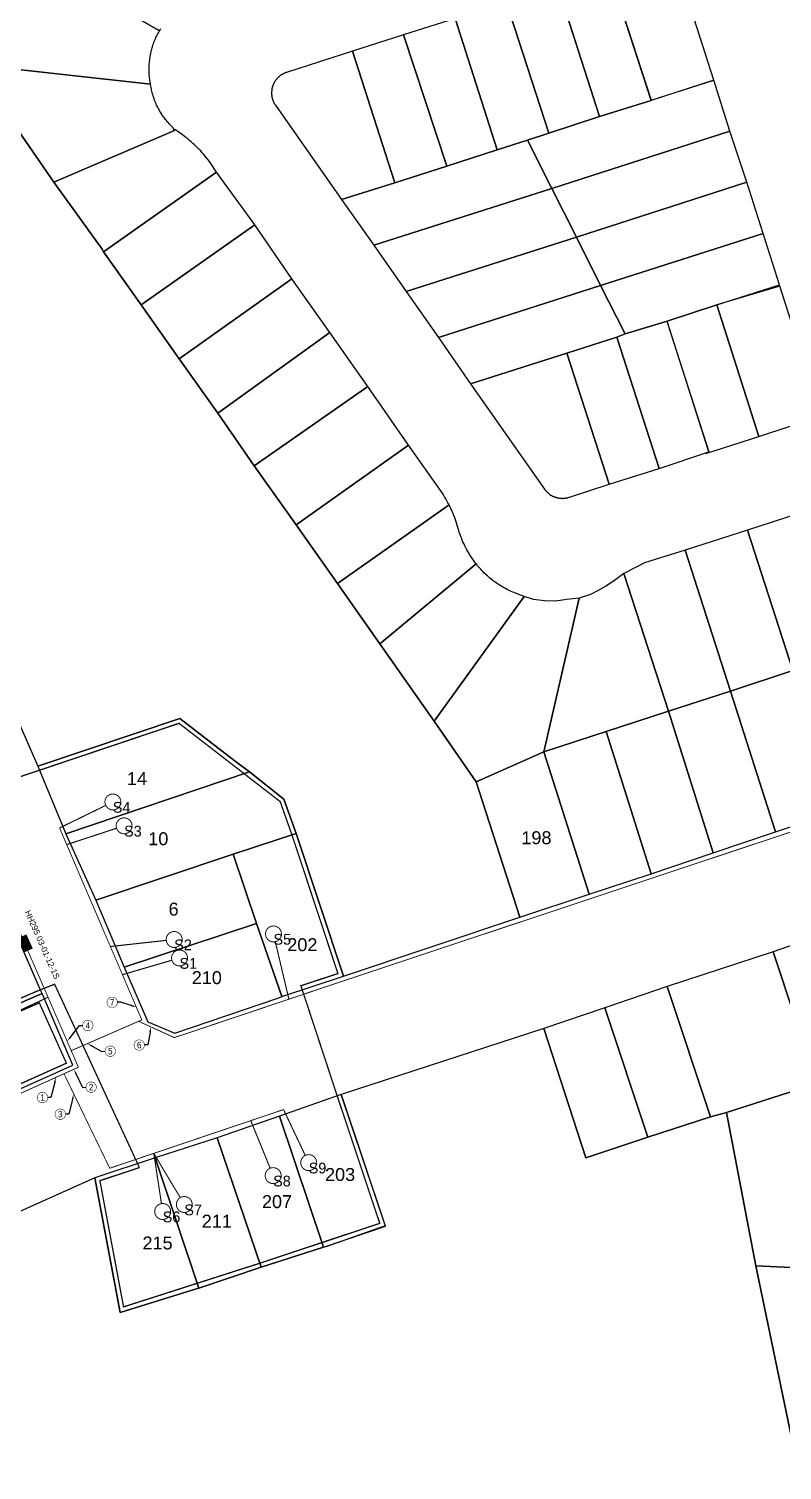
# Model space of a CAD drawing. Header units: metres. Extents: x 620457 to 624057, y 4872349 to 4874194.
# Drawn here: x 621215.2 to 621389.9, y 4872856.3 to 4873190.8 of the extents above; entities that cross this region are included whole.
import ezdxf
from ezdxf import colors
from ezdxf.entities.mleader import LeaderData, LeaderLine
from ezdxf.enums import TextEntityAlignment as Align
from ezdxf.math import Vec2, Vec3

# ---------------------------------------------------------------- set-up
doc = ezdxf.new("R2018")
doc.units = ezdxf.units.M
doc.header["$LTSCALE"] = 10
doc.header["$MEASUREMENT"] = 0
doc.linetypes.add('DASHED', pattern=[0.75, 0.5, -0.25])
for name, color, linetype in [('Arb_Splice', 7, 'Continuous'), ('Aurora_Parcel', 252, 'Continuous'), ('Cluster', 7, 'Continuous'), ('Conduit_Distribution_14WAY - 14_10mm', 1, 'DASHED'), ('Duct 14Wway 1(Blue)', 5, 'Continuous'), ('Duct 14Wway 2(Orange)', 20, 'Continuous'), ('Duct 14Wway 3(Green)', 102, 'Continuous'), ('Duct 14Wway 4(Brown)', 27, 'Continuous'), ('Duct 14Wway 5(Slate)', 8, 'Continuous'), ('Duct 14Wway 6(White)', 7, 'Continuous'), ('Duct 14Wway 7(Red)', 1, 'Continuous'), ('Duct 14Wway 8(Black)', 250, 'Continuous'), ('Duct 14Wway 9(Yellow)', 2, 'Continuous'), ('FC-ADDRESS', 7, 'Continuous'), ('New telMAX 1730 HH', 102, 'Continuous')]:
    doc.layers.add(name, color=color, linetype=linetype)
doc.styles.add('ARIAL', font='arial.ttf')
doc.styles.get("Standard").update_dxf_attribs({"font": 'arial.ttf'})
doc.styles.add('VAULT_TEST', font='ariblk.ttf')

# ---------------------------------------------------------------- blocks, each defined once
blk = doc.blocks.new('*U119')
at = {"linetype": 'Continuous', "const_width": 0.253}
blk.add_lwpolyline([(-13.65, 0), (0, 0)], dxfattribs=at)
at = {"linetype": 'Continuous'}
blk.add_wipeout([(-14.64, 1.71), (-15.63, 0), (-14.64, -1.71), (-12.67, -1.71), (-11.68, 0), (-12.67, 1.71)], dxfattribs=at)
at = {"linetype": 'Continuous', "const_width": 0.22}
blk.add_lwpolyline([(-13.65, -1.85, 1), (-13.65, 1.85, 1)], format="xyb", close=True, dxfattribs=at)
at = {"linetype": 'Continuous', "lineweight": 30, "flags": 104}
blk.add_attdef('S1', text='', height=1.52, dxfattribs=at).set_placement((-13.65, 0), align=Align.MIDDLE_CENTER)
blk = doc.blocks.new('*U118')
at = {"linetype": 'Continuous', "const_width": 0.253}
blk.add_lwpolyline([(-13.81, -0.52), (0, 0)], dxfattribs=at)
at = {"linetype": 'Continuous'}
blk.add_wipeout([(-14.8, 1.2), (-15.78, -0.52), (-14.8, -2.23), (-12.82, -2.23), (-11.83, -0.52), (-12.82, 1.2)], dxfattribs=at)
at = {"linetype": 'Continuous', "const_width": 0.22}
blk.add_lwpolyline([(-13.81, -2.36, 1), (-13.81, 1.33, 1)], format="xyb", close=True, dxfattribs=at)
at = {"linetype": 'Continuous', "lineweight": 30, "flags": 104}
blk.add_attdef('S1', text='', height=1.52, dxfattribs=at).set_placement((-13.81, -0.52), align=Align.MIDDLE_CENTER)
blk = doc.blocks.new('*U117')
at = {"linetype": 'Continuous', "const_width": 0.253}
blk.add_lwpolyline([(-13.4, -3.21), (0, 0)], dxfattribs=at)
at = {"linetype": 'Continuous'}
blk.add_wipeout([(-14.39, -1.5), (-15.37, -3.21), (-14.39, -4.92), (-12.41, -4.92), (-11.42, -3.21), (-12.41, -1.5)], dxfattribs=at)
at = {"linetype": 'Continuous', "const_width": 0.22}
blk.add_lwpolyline([(-13.4, -5.06, 1), (-13.4, -1.36, 1)], format="xyb", close=True, dxfattribs=at)
at = {"linetype": 'Continuous', "lineweight": 30, "flags": 104}
blk.add_attdef('S1', text='', height=1.52, dxfattribs=at).set_placement((-13.4, -3.21), align=Align.MIDDLE_CENTER)
blk = doc.blocks.new('*U209')
at = {"linetype": 'Continuous', "const_width": 0.253}
blk.add_lwpolyline([(1.16, 17.61), (0, 0)], dxfattribs=at)
at = {"linetype": 'Continuous'}
blk.add_wipeout([(0.17, 19.33), (-0.82, 17.61), (0.17, 15.9), (2.14, 15.9), (3.13, 17.61), (2.14, 19.33)], dxfattribs=at)
at = {"linetype": 'Continuous', "const_width": 0.22}
blk.add_lwpolyline([(1.16, 15.77, 1), (1.16, 19.46, 1)], format="xyb", close=True, dxfattribs=at)
at = {"linetype": 'Continuous', "lineweight": 30, "flags": 104}
blk.add_attdef('S1', text='', height=1.52, dxfattribs=at).set_placement((1.16, 17.61), align=Align.MIDDLE_CENTER)
blk = doc.blocks.new('*U175')
at = {"linetype": 'Continuous', "const_width": 0.253}
blk.add_lwpolyline([(-15.5, 1.44), (0, 0)], dxfattribs=at)
at = {"linetype": 'Continuous'}
blk.add_wipeout([(-16.49, 3.15), (-17.48, 1.44), (-16.49, -0.27), (-14.52, -0.27), (-13.53, 1.44), (-14.52, 3.15)], dxfattribs=at)
at = {"linetype": 'Continuous', "const_width": 0.22}
blk.add_lwpolyline([(-15.5, -0.41, 1), (-15.5, 3.28, 1)], format="xyb", close=True, dxfattribs=at)
at = {"linetype": 'Continuous', "lineweight": 30, "flags": 104}
blk.add_attdef('S1', text='', height=1.52, dxfattribs=at).set_placement((-15.5, 1.44), align=Align.MIDDLE_CENTER)
blk = doc.blocks.new('*U116')
at = {"linetype": 'Continuous', "const_width": 0.253}
blk.add_lwpolyline([(-13.77, -0.75), (0, 0)], dxfattribs=at)
at = {"linetype": 'Continuous'}
blk.add_wipeout([(-14.76, 0.96), (-15.74, -0.75), (-14.76, -2.46), (-12.78, -2.46), (-11.79, -0.75), (-12.78, 0.96)], dxfattribs=at)
at = {"linetype": 'Continuous', "const_width": 0.22}
blk.add_lwpolyline([(-13.77, -2.6, 1), (-13.77, 1.09, 1)], format="xyb", close=True, dxfattribs=at)
at = {"linetype": 'Continuous', "lineweight": 30, "flags": 104}
blk.add_attdef('S1', text='', height=1.52, dxfattribs=at).set_placement((-13.77, -0.75), align=Align.MIDDLE_CENTER)
blk = doc.blocks.new('*U115')
at = {"linetype": 'Continuous', "const_width": 0.253}
blk.add_lwpolyline([(-13.32, 6.76), (0, 0)], dxfattribs=at)
at = {"linetype": 'Continuous'}
blk.add_wipeout([(-14.31, 8.47), (-15.3, 6.76), (-14.31, 5.05), (-12.33, 5.05), (-11.34, 6.76), (-12.33, 8.47)], dxfattribs=at)
at = {"linetype": 'Continuous', "const_width": 0.22}
blk.add_lwpolyline([(-13.32, 4.91, 1), (-13.32, 8.61, 1)], format="xyb", close=True, dxfattribs=at)
at = {"linetype": 'Continuous', "lineweight": 30, "flags": 104}
blk.add_attdef('S1', text='', height=1.52, dxfattribs=at).set_placement((-13.32, 6.76), align=Align.MIDDLE_CENTER)
blk = doc.blocks.new('*U114')
at = {"linetype": 'Continuous', "const_width": 0.253}
blk.add_lwpolyline([(-13.94, -1.22), (0, 0)], dxfattribs=at)
at = {"linetype": 'Continuous'}
blk.add_wipeout([(-14.93, 0.49), (-15.91, -1.22), (-14.93, -2.93), (-12.95, -2.93), (-11.96, -1.22), (-12.95, 0.49)], dxfattribs=at)
at = {"linetype": 'Continuous', "const_width": 0.22}
blk.add_lwpolyline([(-13.94, -3.06, 1), (-13.94, 0.63, 1)], format="xyb", close=True, dxfattribs=at)
at = {"linetype": 'Continuous', "lineweight": 30, "flags": 104}
blk.add_attdef('S1', text='', height=1.52, dxfattribs=at).set_placement((-13.94, -1.22), align=Align.MIDDLE_CENTER)
blk = doc.blocks.new('*U113')
at = {"linetype": 'Continuous', "const_width": 0.253}
blk.add_lwpolyline([(-13.65, 1.71), (0, 0)], dxfattribs=at)
at = {"linetype": 'Continuous'}
blk.add_wipeout([(-14.64, 3.42), (-15.63, 1.71), (-14.64, 0), (-12.67, 0), (-11.68, 1.71), (-12.67, 3.42)], dxfattribs=at)
at = {"linetype": 'Continuous', "const_width": 0.22}
blk.add_lwpolyline([(-13.65, -0.13, 1), (-13.65, 3.56, 1)], format="xyb", close=True, dxfattribs=at)
at = {"linetype": 'Continuous', "lineweight": 30, "flags": 104}
blk.add_attdef('S1', text='', height=1.52, dxfattribs=at).set_placement((-13.65, 1.71), align=Align.MIDDLE_CENTER)
blk = doc.blocks.new('Duct_Id')
at = {"transparency": 16777216}
blk.add_wipeout([(0, 2.41), (-1.71, 1.71), (-2.42, 0), (-1.71, -1.71), (0, -2.42), (1.71, -1.71), (2.41, 0), (1.71, 1.71)], dxfattribs=at)
at = {"transparency": 16777216, "const_width": 0.23}
blk.add_lwpolyline([(-2.42, 0, 1), (2.41, 0, 1)], format="xyb", close=True, dxfattribs=at)
at = {"color": 5, "ltscale": 25, "transparency": 16777216, "width": 0.9}
blk.add_attdef('id', text='', height=3, dxfattribs=at).set_placement((0, 0), align=Align.MIDDLE_CENTER)
blk = doc.blocks.new('*U213')
at = {"linetype": 'Continuous', "const_width": 0.253}
blk.add_lwpolyline([(-13.6, 0.78), (0, 0)], dxfattribs=at)
at = {"linetype": 'Continuous'}
blk.add_wipeout([(-14.59, 2.49), (-15.58, 0.78), (-14.59, -0.93), (-12.62, -0.93), (-11.63, 0.78), (-12.62, 2.49)], dxfattribs=at)
at = {"linetype": 'Continuous', "const_width": 0.22}
blk.add_lwpolyline([(-13.6, -1.07, 1), (-13.6, 2.63, 1)], format="xyb", close=True, dxfattribs=at)
at = {"linetype": 'Continuous', "lineweight": 30, "flags": 104}
blk.add_attdef('S1', text='', height=1.52, dxfattribs=at).set_placement((-13.6, 0.78), align=Align.MIDDLE_CENTER)
blk = doc.blocks.new('*U253')
h = blk.add_hatch(color=256)
h.dxf.hatch_style = 1
h.paths.add_polyline_path([(-1.39, 1.22), (1.72, 0.69), (1.39, -1.22), (-1.72, -0.69)])
at = {"color": 7, "linetype": 'Continuous', "style": 'ARIAL', "flags": 1}
for tag, p in [('ADDRESS', (-4.22, 11.32)), ('SECTION', (-4.54, 9.5))]:
    blk.add_attdef(tag, p, '', height=1.25, rotation=350.012, dxfattribs=at)
at = {"linetype": 'Continuous'}
blk.add_wipeout([(-6.12, 3.16), (-5.73, 5.34), (10.66, 2.45), (10.28, 0.28)], dxfattribs=at)
at = {"color": 7, "const_width": 0.12}
blk.add_lwpolyline([(-1.39, 1.22), (1.72, 0.69), (1.39, -1.22), (-1.72, -0.69)], close=True, dxfattribs=at)
at = {"color": 255, "style": 'VAULT_TEST', "width": 0.75}
blk.add_text('HH', height=1.406, rotation=350.2361, dxfattribs=at).set_placement((0, 0), align=Align.MIDDLE_CENTER)
at = {"color": 7, "linetype": 'Continuous', "style": 'ARIAL', "flags": 1}
for tag, p in [('LENGTH', (-5.24, 5.56)), ('FIBER_COUNT', (-4.89, 7.53))]:
    blk.add_attdef(tag, p, '', height=1.25, rotation=350.012, dxfattribs=at)
at = {"color": 7, "linetype": 'Continuous', "style": 'ARIAL'}
blk.add_attdef('ID', (-5.58, 3.6), '', height=1.25, rotation=350.012, dxfattribs=at)

msp = doc.modelspace()

# ---------------------------------------------------------------- linework, layer by layer
at = {"layer": 'Aurora_Parcel'}
for points in [[(621202.07, 4873182.55), (621243.4, 4873177.95), (621243.37, 4873178.06), (621243.37, 4873178.06), (621243.35, 4873178.17), (621243.29, 4873178.48), (621243.25, 4873178.77), (621243.21, 4873179.09), (621243.17, 4873179.41), (621243.14, 4873179.72), (621243.11, 4873180.02), (621243.09, 4873180.34), (621243.07, 4873180.65), (621243.07, 4873180.96), (621243.06, 4873181.28), (621243.06, 4873181.66), (621243.06, 4873181.97), (621243.08, 4873182.29), (621243.09, 4873182.6), (621243.12, 4873182.9), (621243.15, 4873183.22), (621243.19, 4873183.54), (621243.21, 4873183.84), (621243.27, 4873184.15), (621243.32, 4873184.46), (621243.38, 4873184.77), (621243.45, 4873185.14), (621243.52, 4873185.45), (621243.59, 4873185.75), (621243.68, 4873186.06), (621243.76, 4873186.37), (621243.85, 4873186.65), (621243.96, 4873186.96), (621244.04, 4873187.25), (621244.15, 4873187.55), (621244.26, 4873187.84), (621244.38, 4873188.13), (621244.52, 4873188.49), (621244.65, 4873188.76), (621244.78, 4873189.05), (621244.91, 4873189.34), (621245.07, 4873189.61), (621245.21, 4873189.89), (621245.44, 4873190.31), (621206.4, 4873212.83)], [(621206.4, 4873212.83), (621245.44, 4873190.31), (621245.62, 4873190.58), (621245.62, 4873190.58), (621245.76, 4873190.85)], [(621208.65, 4873039.31), (621217.24, 4873019.66), (621250.19, 4873030.73), (621262.73, 4873021.03), (621266.37, 4873018.32), (621274.33, 4873012.05), (621277.15, 4873004.02), (621288.13, 4872970.91), (621329.05, 4872984.6), (621318.96, 4873016.06), (621309.17, 4873030.08), (621296.6, 4873048.05), (621286.75, 4873062.08), (621277.19, 4873075.67), (621267.45, 4873089.39), (621259.02, 4873101.58), (621250.01, 4873114.2), (621241.2, 4873126.73), (621232.48, 4873139), (621232.14, 4873139.65), (621220.96, 4873155.23), (621202.07, 4873182.55)], [(621400.74, 4872822.14), (621384.24, 4872901.86), (621383.87, 4872903.68), (621377.01, 4872939.28), (621373.31, 4872938.29), (621358.81, 4872933.57), (621344.43, 4872928.76), (621334.61, 4872958.81), (621334.61, 4872958.81), (621287.64, 4872943.46), (621297.83, 4872912.98), (621284.32, 4872908.17), (621284.1, 4872908.13), (621283.56, 4872908.03), (621269.06, 4872903.36), (621254.61, 4872898.5), (621254.51, 4872898.5), (621236.35, 4872892.89), (621230.49, 4872924.15), (621115.16, 4872872.35), (621113.18, 4872871.46), (621111.12, 4872870.61), (621109.92, 4872870.08), (621121.54, 4872825.24)], [(621398.02, 4872946.06), (621377.01, 4872939.28), (621383.87, 4872903.68), (621449.63, 4872900.64)]]:
    msp.add_lwpolyline(points, dxfattribs=at)
for points in [[(621349.63, 4873204.69), (621359.53, 4873174.23), (621374.09, 4873178.91), (621364.31, 4873209.38), (621349.63, 4873204.69)], [(621359.59, 4873174.17), (621349.63, 4873204.69), (621337.81, 4873200.82), (621347.58, 4873170.42), (621359.59, 4873174.17)], [(621347.58, 4873170.42), (621337.81, 4873200.82), (621336.89, 4873200.53), (621325.93, 4873197.02), (621335.77, 4873166.61), (621347.58, 4873170.42)], [(621330.82, 4873164.96), (621335.77, 4873166.61), (621325.93, 4873197.02), (621314.04, 4873193.21), (621323.83, 4873162.74), (621330.82, 4873164.96)], [(621323.83, 4873162.74), (621314.04, 4873193.21), (621302.12, 4873189.41), (621312.11, 4873158.89), (621323.83, 4873162.74)], [(621312.11, 4873158.89), (621302.12, 4873189.41), (621290.28, 4873185.63), (621300.09, 4873155.05), (621312.11, 4873158.89)], [(621300.09, 4873155.05), (621290.28, 4873185.63), (621274.93, 4873180.68), (621274.85, 4873180.66), (621274.76, 4873180.62), (621274.69, 4873180.59), (621274.6, 4873180.56), (621274.53, 4873180.54), (621274.45, 4873180.5), (621274.37, 4873180.47), (621274.29, 4873180.41), (621274.22, 4873180.38), (621274.08, 4873180.3), (621274, 4873180.27), (621273.93, 4873180.23), (621273.85, 4873180.18), (621273.78, 4873180.14), (621273.7, 4873180.09), (621273.65, 4873180.02), (621273.56, 4873179.99), (621273.5, 4873179.94), (621273.42, 4873179.89), (621273.3, 4873179.79), (621273.24, 4873179.73), (621273.17, 4873179.68), (621273.11, 4873179.62), (621273.05, 4873179.56), (621272.98, 4873179.5), (621272.92, 4873179.45), (621272.86, 4873179.38), (621272.8, 4873179.32), (621272.76, 4873179.25), (621272.64, 4873179.14), (621272.59, 4873179.08), (621272.53, 4873178.99), (621272.49, 4873178.93), (621272.43, 4873178.85), (621272.38, 4873178.79), (621272.34, 4873178.71), (621272.28, 4873178.65), (621272.23, 4873178.56), (621272.19, 4873178.5), (621272.1, 4873178.37), (621272.07, 4873178.29), (621272.03, 4873178.21), (621271.98, 4873178.15), (621271.95, 4873178.06), (621271.91, 4873177.98), (621271.87, 4873177.9), (621271.83, 4873177.82), (621271.81, 4873177.75), (621271.78, 4873177.66), (621271.74, 4873177.5), (621271.69, 4873177.43), (621271.68, 4873177.35), (621271.65, 4873177.27), (621271.63, 4873177.18), (621271.61, 4873177.09), (621271.58, 4873177.01), (621271.56, 4873176.93), (621271.56, 4873176.84), (621271.55, 4873176.75), (621271.53, 4873176.6), (621271.51, 4873176.52), (621271.5, 4873176.43), (621271.5, 4873176.34), (621271.49, 4873176.27), (621271.48, 4873176.17), (621271.48, 4873176.07), (621271.48, 4873176), (621271.48, 4873175.9), (621271.48, 4873175.82), (621271.48, 4873175.67), (621271.49, 4873175.58), (621271.49, 4873175.49), (621271.5, 4873175.41), (621271.51, 4873175.32), (621271.52, 4873175.24), (621271.54, 4873175.15), (621271.55, 4873175.07), (621271.57, 4873174.98), (621271.57, 4873174.89), (621271.62, 4873174.75), (621271.64, 4873174.66), (621271.66, 4873174.57), (621271.68, 4873174.5), (621271.7, 4873174.41), (621271.75, 4873174.33), (621271.76, 4873174.24), (621271.79, 4873174.16), (621271.83, 4873174.08), (621271.85, 4873174), (621271.92, 4873173.86), (621271.96, 4873173.78), (621271.98, 4873173.7), (621272.04, 4873173.63), (621272.07, 4873173.55), (621272.1, 4873173.48), (621272.15, 4873173.4), (621272.2, 4873173.32), (621272.25, 4873173.24), (621272.3, 4873173.17), (621272.37, 4873173.07), (621287.72, 4873151.2), (621300.09, 4873155.05)], [(621248.93, 4873167.16), (621248.55, 4873167.89), (621248.34, 4873168.11), (621248.13, 4873168.32), (621247.93, 4873168.53), (621247.72, 4873168.76), (621247.46, 4873169.02), (621247.28, 4873169.27), (621247.07, 4873169.49), (621246.9, 4873169.74), (621246.72, 4873169.95), (621246.53, 4873170.21), (621246.36, 4873170.46), (621246.19, 4873170.71), (621246.01, 4873170.96), (621245.86, 4873171.2), (621245.7, 4873171.46), (621245.51, 4873171.78), (621245.37, 4873172.05), (621245.22, 4873172.31), (621245.08, 4873172.58), (621244.93, 4873172.85), (621244.81, 4873173.11), (621244.68, 4873173.39), (621244.56, 4873173.68), (621244.46, 4873173.95), (621244.35, 4873174.23), (621244.26, 4873174.5), (621244.12, 4873174.87), (621244.03, 4873175.17), (621243.95, 4873175.44), (621243.88, 4873175.73), (621243.77, 4873176.02), (621243.72, 4873176.32), (621243.63, 4873176.61), (621243.58, 4873176.9), (621243.52, 4873177.2), (621243.46, 4873177.49), (621243.4, 4873177.95), (621202.07, 4873182.55), (621220.96, 4873155.23), (621248.93, 4873167.16)], [(621377.83, 4873167.03), (621374.09, 4873178.91), (621359.59, 4873174.17), (621347.58, 4873170.42), (621335.77, 4873166.61), (621330.82, 4873164.96), (621336.5, 4873153.75), (621377.83, 4873167.03)], [(621258.73, 4873157.55), (621257.37, 4873159.56), (621257.06, 4873159.98), (621256.73, 4873160.4), (621256.41, 4873160.83), (621256.07, 4873161.24), (621255.72, 4873161.63), (621255.37, 4873162.03), (621255.03, 4873162.44), (621254.64, 4873162.81), (621254, 4873163.47), (621253.61, 4873163.84), (621253.22, 4873164.2), (621252.83, 4873164.56), (621252.43, 4873164.89), (621252.03, 4873165.23), (621251.61, 4873165.57), (621251.19, 4873165.89), (621250.77, 4873166.21), (621250.01, 4873166.75), (621249.76, 4873166.94), (621249.49, 4873167.12), (621249.25, 4873167.31), (621249.01, 4873167.49), (621248.93, 4873167.16), (621220.96, 4873155.23), (621232.14, 4873139.65), (621232.48, 4873139), (621258.73, 4873157.55)], [(621336.5, 4873153.75), (621330.82, 4873164.96), (621323.83, 4873162.74), (621312.11, 4873158.89), (621300.09, 4873155.05), (621287.72, 4873151.2), (621295.24, 4873140.56), (621336.5, 4873153.75)], [(621381.76, 4873155.22), (621377.83, 4873167.03), (621336.5, 4873153.75), (621342.23, 4873142.45), (621381.76, 4873155.22)], [(621267.62, 4873145.27), (621258.73, 4873157.55), (621232.48, 4873139), (621241.2, 4873126.73), (621267.62, 4873145.27)], [(621385.5, 4873143.27), (621381.76, 4873155.22), (621342.23, 4873142.45), (621347.83, 4873131.21), (621385.5, 4873143.27)], [(621342.23, 4873142.45), (621336.5, 4873153.75), (621295.24, 4873140.56), (621302.7, 4873129.82), (621342.23, 4873142.45)], [(621276.17, 4873132.74), (621267.62, 4873145.27), (621241.2, 4873126.73), (621250.01, 4873114.2), (621276.17, 4873132.74)], [(621347.83, 4873131.21), (621342.23, 4873142.45), (621302.7, 4873129.82), (621310.22, 4873119.13), (621347.83, 4873131.21)], [(621363.23, 4873122.95), (621374.76, 4873126.76), (621389.31, 4873131.37), (621385.5, 4873143.27), (621347.83, 4873131.21), (621353.5, 4873119.97), (621363.23, 4873122.95)], [(621284.98, 4873120.29), (621276.17, 4873132.74), (621250.01, 4873114.2), (621259.02, 4873101.58), (621284.98, 4873120.29)], [(621339.97, 4873115.52), (621351.59, 4873119.27), (621353.5, 4873119.97), (621347.83, 4873131.21), (621310.22, 4873119.13), (621317.61, 4873108.4), (621339.97, 4873115.52)], [(621399.1, 4873100.99), (621389.4, 4873131.07), (621374.76, 4873126.76), (621384.56, 4873096.2), (621399.1, 4873100.99)], [(621384.56, 4873096.2), (621374.76, 4873126.76), (621363.23, 4873122.95), (621363.35, 4873122.52), (621372.96, 4873092.63), (621372.21, 4873092.24), (621384.56, 4873096.2)], [(621372.96, 4873092.63), (621363.23, 4873122.95), (621353.5, 4873119.97), (621351.59, 4873119.27), (621361.4, 4873088.78), (621372.96, 4873092.63)], [(621293.78, 4873107.76), (621284.98, 4873120.29), (621259.02, 4873101.58), (621267.45, 4873089.39), (621293.78, 4873107.76)], [(621361.4, 4873088.78), (621351.59, 4873119.27), (621339.97, 4873115.52), (621349.78, 4873085.08), (621361.4, 4873088.78)], [(621340.45, 4873082.09), (621340.59, 4873082.11), (621349.78, 4873085.08), (621339.97, 4873115.52), (621317.61, 4873108.4), (621334.84, 4873083.96), (621334.87, 4873083.89), (621334.94, 4873083.81), (621334.99, 4873083.75), (621335.04, 4873083.68), (621335.1, 4873083.61), (621335.14, 4873083.54), (621335.22, 4873083.48), (621335.27, 4873083.41), (621335.35, 4873083.35), (621335.42, 4873083.26), (621335.55, 4873083.15), (621335.59, 4873083.1), (621335.7, 4873083.01), (621335.81, 4873082.93), (621335.86, 4873082.87), (621335.95, 4873082.82), (621336, 4873082.75), (621336.08, 4873082.72), (621336.14, 4873082.67), (621336.22, 4873082.6), (621336.29, 4873082.58), (621336.37, 4873082.53), (621336.46, 4873082.48), (621336.54, 4873082.44), (621336.61, 4873082.4), (621336.69, 4873082.36), (621336.75, 4873082.32), (621336.85, 4873082.28), (621336.93, 4873082.25), (621337.02, 4873082.21), (621337.09, 4873082.2), (621337.17, 4873082.15), (621337.27, 4873082.13), (621337.34, 4873082.08), (621337.43, 4873082.08), (621337.51, 4873082.03), (621337.59, 4873082.01), (621337.67, 4873081.97), (621337.76, 4873081.96), (621337.85, 4873081.95), (621337.93, 4873081.94), (621338.02, 4873081.93), (621338.08, 4873081.91), (621338.19, 4873081.88), (621338.28, 4873081.88), (621338.37, 4873081.86), (621338.48, 4873081.85), (621338.56, 4873081.85), (621338.64, 4873081.85), (621338.74, 4873081.85), (621338.81, 4873081.83), (621338.9, 4873081.83), (621338.98, 4873081.83), (621339.07, 4873081.83), (621339.16, 4873081.85), (621339.25, 4873081.85), (621339.33, 4873081.85), (621339.42, 4873081.86), (621339.53, 4873081.86), (621339.61, 4873081.88), (621339.68, 4873081.89), (621339.81, 4873081.92), (621339.88, 4873081.94), (621339.96, 4873081.95), (621340.04, 4873081.96), (621340.13, 4873081.97), (621340.22, 4873081.98), (621340.3, 4873082.02), (621340.37, 4873082.04), (621340.45, 4873082.09)], [(621303.22, 4873094.18), (621293.78, 4873107.76), (621267.45, 4873089.39), (621277.19, 4873075.67), (621303.22, 4873094.18)], [(621312.66, 4873080.31), (621312.38, 4873080.78), (621312.14, 4873081.26), (621311.9, 4873081.69), (621311.62, 4873082.21), (621311.34, 4873082.64), (621311.02, 4873083.09), (621310.72, 4873083.57), (621310.36, 4873084.11), (621303.22, 4873094.18), (621277.19, 4873075.67), (621286.75, 4873062.08), (621312.66, 4873080.31)], [(621318.95, 4873066.66), (621318.81, 4873066.82), (621318.57, 4873067.13), (621318.32, 4873067.47), (621318.09, 4873067.79), (621317.86, 4873068.12), (621317.64, 4873068.47), (621317.43, 4873068.8), (621317.22, 4873069.17), (621317.03, 4873069.51), (621316.8, 4873069.86), (621316.62, 4873070.22), (621316.4, 4873070.63), (621316.23, 4873070.99), (621316.06, 4873071.34), (621315.89, 4873071.72), (621315.73, 4873072.1), (621315.59, 4873072.47), (621315.45, 4873072.83), (621315.3, 4873073.22), (621315.17, 4873073.62), (621315.03, 4873073.99), (621314.91, 4873074.37), (621314.78, 4873074.84), (621314.64, 4873075.33), (621314.48, 4873075.84), (621314.32, 4873076.34), (621314.15, 4873076.83), (621313.97, 4873077.33), (621313.79, 4873077.82), (621313.58, 4873078.3), (621313.38, 4873078.8), (621313, 4873079.61), (621312.83, 4873079.96), (621312.66, 4873080.31), (621286.75, 4873062.08), (621296.6, 4873048.05), (621318.95, 4873066.66)], [(621406.91, 4873046.47), (621396.41, 4873079.15), (621381.94, 4873074.47), (621392.43, 4873041.84), (621406.91, 4873046.47)], [(621392.43, 4873041.84), (621381.94, 4873074.47), (621367.46, 4873069.77), (621377.96, 4873037.1), (621392.43, 4873041.84)], [(621377.96, 4873037.1), (621367.46, 4873069.77), (621360.49, 4873067.63), (621358, 4873066.85), (621356.05, 4873065.85), (621353.24, 4873064.37), (621363.6, 4873032.44), (621377.96, 4873037.1)], [(621330.12, 4873059.04), (621328.1, 4873059.82), (621327.76, 4873059.95), (621327.45, 4873060.08), (621327.09, 4873060.23), (621326.75, 4873060.37), (621326.43, 4873060.51), (621326.13, 4873060.7), (621325.78, 4873060.87), (621325.47, 4873061.04), (621325.14, 4873061.21), (621324.81, 4873061.42), (621324.48, 4873061.61), (621324.17, 4873061.8), (621323.9, 4873062), (621323.58, 4873062.24), (621323.28, 4873062.42), (621322.99, 4873062.64), (621322.71, 4873062.85), (621322.41, 4873063.08), (621322.11, 4873063.31), (621321.86, 4873063.57), (621321.55, 4873063.84), (621321.29, 4873064.07), (621321.04, 4873064.32), (621320.76, 4873064.57), (621320.5, 4873064.83), (621320.25, 4873065.09), (621320.02, 4873065.36), (621319.77, 4873065.64), (621319.52, 4873065.91), (621319.28, 4873066.19), (621319.08, 4873066.47), (621318.95, 4873066.66), (621296.6, 4873048.05), (621309.17, 4873030.08), (621330.12, 4873059.04)], [(621349.12, 4873027.68), (621363.6, 4873032.44), (621353.24, 4873064.37), (621351.02, 4873062.76), (621349.02, 4873061.47), (621347.28, 4873060.45), (621345.47, 4873059.54), (621342.82, 4873058.65), (621334.64, 4873022.98), (621349.12, 4873027.68)], [(621332.28, 4873058.36), (621330.12, 4873059.04), (621309.17, 4873030.08), (621318.96, 4873016.06), (621334.64, 4873022.98), (621342.82, 4873058.65), (621339.94, 4873058.32), (621337.44, 4873057.95), (621334.82, 4873058.02), (621332.28, 4873058.36)], [(621402.74, 4873009.19), (621392.43, 4873041.84), (621377.96, 4873037.1), (621388.37, 4873004.44), (621402.74, 4873009.19)], [(621388.37, 4873004.44), (621377.96, 4873037.1), (621363.6, 4873032.44), (621373.95, 4872999.55), (621388.37, 4873004.44)], [(621373.95, 4872999.55), (621363.6, 4873032.44), (621349.12, 4873027.68), (621359.58, 4872994.72), (621373.95, 4872999.55)], [(621266.37, 4873018.32), (621262.73, 4873021.03), (621250.19, 4873030.73), (621217.24, 4873019.66), (621223.76, 4873003.97), (621266.37, 4873018.32)], [(621359.58, 4872994.72), (621349.12, 4873027.68), (621334.64, 4873022.98), (621345.18, 4872989.96), (621359.58, 4872994.72)], [(621345.18, 4872989.96), (621334.64, 4873022.98), (621318.96, 4873016.06), (621329.05, 4872984.6), (621345.18, 4872989.96)], [(621262.56, 4872999.27), (621277.15, 4873004.02), (621274.33, 4873012.05), (621266.37, 4873018.32), (621223.76, 4873003.97), (621230.67, 4872988.57), (621262.56, 4872999.27)], [(621288.13, 4872970.91), (621277.15, 4873004.02), (621262.56, 4872999.27), (621267.96, 4872983.15), (621273.89, 4872966.22), (621288.13, 4872970.91)], [(621267.96, 4872983.15), (621262.56, 4872999.27), (621230.67, 4872988.57), (621237.24, 4872973.05), (621267.96, 4872983.15)], [(621422.75, 4872954.02), (621412.33, 4872985.09), (621387.83, 4872976.56), (621398.02, 4872946.06), (621422.75, 4872954.02)], [(621249.04, 4872957.71), (621272.95, 4872965.81), (621273.89, 4872966.22), (621267.96, 4872983.15), (621237.24, 4872973.05), (621242.79, 4872960.3), (621249.04, 4872957.71)], [(621218.22, 4872966.88), (621217.9, 4872967.51), (621212.28, 4872980.54), (621183.32, 4872968.07), (621189.39, 4872954.43), (621218.22, 4872966.88)], [(621377.01, 4872939.28), (621398.02, 4872946.06), (621387.83, 4872976.56), (621363.26, 4872968.52), (621373.31, 4872938.29), (621377.01, 4872939.28)], [(621373.31, 4872938.29), (621363.26, 4872968.52), (621348.82, 4872963.59), (621358.81, 4872933.57), (621373.31, 4872938.29)], [(621225.34, 4872950.31), (621218.22, 4872966.88), (621189.39, 4872954.43), (621196.52, 4872937.35), (621225.34, 4872950.31)], [(621358.81, 4872933.57), (621348.82, 4872963.59), (621334.61, 4872958.81), (621344.43, 4872928.76), (621358.81, 4872933.57)], [(621283.56, 4872908.03), (621297.88, 4872912.95), (621287.64, 4872943.46), (621273.31, 4872938.42), (621283.56, 4872908.03)], [(621283.56, 4872908.03), (621273.31, 4872938.42), (621258.86, 4872933.43), (621269.06, 4872903.36), (621283.56, 4872908.03)], [(621269.06, 4872903.36), (621258.86, 4872933.43), (621244.5, 4872928.77), (621254.61, 4872898.5), (621269.06, 4872903.36)], [(621244.5, 4872928.77), (621230.49, 4872924.15), (621236.35, 4872892.89), (621254.51, 4872898.5), (621254.61, 4872898.5), (621244.5, 4872928.77)], [(621466.51, 4872878.76), (621465.25, 4872879.08), (621463.78, 4872879.55), (621461.33, 4872880.64), (621458.4, 4872882.32), (621456.07, 4872884.08), (621454.4, 4872885.86), (621452.62, 4872888.47), (621451.67, 4872890.5), (621450.45, 4872893.49), (621449.81, 4872896.66), (621449.63, 4872899.72), (621449.63, 4872900.64), (621383.87, 4872903.68), (621384.24, 4872901.86), (621400.74, 4872822.14), (621429.66, 4872800.73), (621473.28, 4872878.54), (621471.76, 4872878.4), (621470.24, 4872878.46), (621468.92, 4872878.68), (621467.74, 4872878.63), (621466.51, 4872878.76)]]:
    msp.add_lwpolyline(points, close=True, dxfattribs=at)
at = {"layer": 'Cluster', "linetype": 'DASHED', "const_width": 0.3, "flags": 128}
msp.add_lwpolyline([(621197.03, 4872938.68), (621223.87, 4872950.74), (621217.58, 4872964.74), (621190.88, 4872953.02)], dxfattribs=at)
at = {"layer": 'Conduit_Distribution_14WAY - 14_10mm', "color": 8, "const_width": 0.2, "flags": 128}
msp.add_lwpolyline([(621448.12, 4873116.72), (621452.63, 4873117.07), (621475.13, 4873124.65), (621480.52, 4873107.67), (621485.04, 4873109.31), (621501.35, 4873058.36), (621504.86, 4873046.88, -0.300371), (621500.24, 4873040.45), (621332.34, 4872984.55)], format="xyb", dxfattribs=at)
at = {"layer": 'Conduit_Distribution_14WAY - 14_10mm', "const_width": 0.2, "flags": 128}
for points in [[(621240.63, 4872960.46), (621241.37, 4872960.77), (621222.29, 4873005.33)], [(621332.34, 4872984.55), (621288.12, 4872969.83)], [(621213.14, 4872980.97), (621224.99, 4872953.64), (621226.65, 4872949.8), (621198.92, 4872937.26), (621196.33, 4872937.8)], [(621224.99, 4872953.64), (621240.63, 4872960.46), (621248.93, 4872956.67), (621288.12, 4872969.83)], [(621223.31, 4872948.29), (621233.92, 4872926.36), (621274.25, 4872939.97)]]:
    msp.add_lwpolyline(points, dxfattribs=at)

# ---------------------------------------------------------------- texts
at = {"layer": 'FC-ADDRESS', "linetype": 'Continuous', "ltscale": 1.5}
for s, p in [('14', (621237.92, 4873014.39)), ('10', (621242.86, 4873000.43)), ('198', (621329.43, 4873000.66)), ('6', (621247.58, 4872984.1)), ('202', (621275.12, 4872975.84)), ('210', (621252.95, 4872968.19)), ('203', (621283.88, 4872922.51)), ('207', (621269.24, 4872916.21)), ('211', (621255.27, 4872911.67)), ('215', (621241.52, 4872906.61))]:
    msp.add_text(s, height=3, dxfattribs=at).set_placement(p, align=Align.BOTTOM_LEFT)

# ---------------------------------------------------------------- leaders
at = {"layer": 'Arb_Splice'}
ml = msp.add_multileader_block('Standard', dxfattribs=at)
ml.set_content('Duct_Id', color=256, scale=0.5)
ml.set_attribute('id', '7', width=0)
ml.set_leader_properties()
ml.build(insert=Vec2(0, 0))
ml.multileader.update_dxf_attribs({"text_right_attachment_type": 6, "dogleg_length": 0.36, "arrow_head_size": 1.25})
ctx = ml.context
ctx.base_point, ctx.char_height, ctx.arrow_head_size, ctx.landing_gap_size, ctx.plane_origin, ctx.plane_x_axis, ctx.plane_y_axis = Vec3(621233.3, 4872964.84), 0.09, 1.25, 0.045, Vec3(621416.44, 4872929.63), Vec3(0.999792, 0.020416), Vec3(-0.020416, 0.999792)
ctx.right_attachment = 6
notes = []
notes.append((ctx, [(1, (1, 1, 0), (621236.47, 4872964.9), (-0.999792, -0.020416), 0.759, [(0, [(621240.08, 4872963.77)], 0, [])])]))
ctx.block.insert, ctx.block.rotation = Vec3(621234.5, 4872964.86), 0.020417
ml = msp.add_multileader_block('Standard', dxfattribs=at)
ml.set_content('Duct_Id', color=256, scale=0.5)
ml.set_attribute('id', '4', width=0)
ml.set_leader_properties()
ml.build(insert=Vec2(0, 0))
ml.multileader.update_dxf_attribs({"text_right_attachment_type": 6, "dogleg_length": 0.36, "arrow_head_size": 1.25})
ctx = ml.context
ctx.base_point, ctx.char_height, ctx.arrow_head_size, ctx.landing_gap_size, ctx.plane_origin, ctx.plane_x_axis, ctx.plane_y_axis = Vec3(621227.63, 4872959.46), 0.09, 1.25, 0.045, Vec3(621409.3, 4872918.77), Vec3(0.999792, 0.020416), Vec3(-0.020416, 0.999792)
ctx.right_attachment = 6
notes.append((ctx, [(0, (1, 1, 0), (621226.88, 4872959.45), (0.999792, 0.020416), 0.759, [(0, [(621224.05, 4872955.82)], 0, [])])]))
ctx.block.insert, ctx.block.rotation = Vec3(621228.84, 4872959.49), 0.020417
ml = msp.add_multileader_block('Standard', dxfattribs=at)
ml.set_content('Duct_Id', color=256, scale=0.5)
ml.set_attribute('id', '6', width=0)
ml.set_leader_properties()
ml.build(insert=Vec2(0, 0))
ml.multileader.update_dxf_attribs({"text_right_attachment_type": 6, "dogleg_length": 0.36, "arrow_head_size": 1.25})
ctx = ml.context
ctx.base_point, ctx.char_height, ctx.arrow_head_size, ctx.landing_gap_size, ctx.plane_origin, ctx.plane_x_axis, ctx.plane_y_axis = Vec3(621239.56, 4872954.93), 0.09, 1.25, 0.045, Vec3(621424.84, 4872919.31), Vec3(0.999792, 0.020416), Vec3(-0.020416, 0.999792)
ctx.right_attachment = 6
notes.append((ctx, [(1, (1, 1, 0), (621242.74, 4872954.99), (-0.999792, -0.020416), 0.759, [(0, [(621243.49, 4872959.15)], 0, [])])]))
ctx.block.insert, ctx.block.rotation = Vec3(621240.77, 4872954.95), 0.020417
ml = msp.add_multileader_block('Standard', dxfattribs=at)
ml.set_content('Duct_Id', color=256, scale=0.5)
ml.set_attribute('id', '5', width=0)
ml.set_leader_properties()
ml.build(insert=Vec2(0, 0))
ml.multileader.update_dxf_attribs({"text_right_attachment_type": 6, "dogleg_length": 0.36, "arrow_head_size": 1.25})
ctx = ml.context
ctx.base_point, ctx.char_height, ctx.arrow_head_size, ctx.landing_gap_size, ctx.plane_origin, ctx.plane_x_axis, ctx.plane_y_axis = Vec3(621232.84, 4872953.5), 0.09, 1.25, 0.045, Vec3(621414.02, 4872918.25), Vec3(0.999792, 0.020416), Vec3(-0.020416, 0.999792)
ctx.right_attachment = 6
notes.append((ctx, [(0, (1, 1, 0), (621232.08, 4872953.48), (0.999792, 0.020416), 0.759, [(0, [(621228.76, 4872955.29)], 0, [])])]))
ctx.block.insert, ctx.block.rotation = Vec3(621234.05, 4872953.52), 0.020417
ml = msp.add_multileader_block('Standard', dxfattribs=at)
ml.set_content('Duct_Id', color=256, scale=0.5)
ml.set_attribute('id', '2', width=0)
ml.set_leader_properties()
ml.build(insert=Vec2(0, 0))
ml.multileader.update_dxf_attribs({"text_right_attachment_type": 6, "dogleg_length": 0.36, "arrow_head_size": 1.25})
ctx = ml.context
ctx.base_point, ctx.char_height, ctx.arrow_head_size, ctx.landing_gap_size, ctx.plane_origin, ctx.plane_x_axis, ctx.plane_y_axis = Vec3(621228.4, 4872945.15), 0.09, 1.25, 0.045, Vec3(621410.87, 4872912.29), Vec3(0.999792, 0.020416), Vec3(-0.020416, 0.999792)
ctx.right_attachment = 6
notes.append((ctx, [(0, (1, 1, 0), (621227.64, 4872945.13), (0.999792, 0.020416), 0.759, [(0, [(621225.61, 4872949.33)], 0, [])])]))
ctx.block.insert, ctx.block.rotation = Vec3(621229.61, 4872945.17), 0.020417
ml = msp.add_multileader_block('Standard', dxfattribs=at)
ml.set_content('Duct_Id', color=256, scale=0.5)
ml.set_attribute('id', '1', width=0)
ml.set_leader_properties()
ml.build(insert=Vec2(0, 0))
ml.multileader.update_dxf_attribs({"text_right_attachment_type": 6, "dogleg_length": 0.36, "arrow_head_size": 1.25})
ctx = ml.context
ctx.base_point, ctx.char_height, ctx.arrow_head_size, ctx.landing_gap_size, ctx.plane_origin, ctx.plane_x_axis, ctx.plane_y_axis = Vec3(621217.11, 4872942.74), 0.09, 1.25, 0.045, Vec3(621406.72, 4872910.41), Vec3(0.999792, 0.020416), Vec3(-0.020416, 0.999792)
ctx.right_attachment = 6
notes.append((ctx, [(1, (1, 1, 0), (621220.29, 4872942.81), (-0.999792, -0.020416), 0.759, [(0, [(621221.46, 4872947.46)], 0, [])])]))
ctx.block.insert, ctx.block.rotation = Vec3(621218.32, 4872942.77), 0.020417
ml = msp.add_multileader_block('Standard', dxfattribs=at)
ml.set_content('Duct_Id', color=256, scale=0.5)
ml.set_attribute('id', '3', width=0)
ml.set_leader_properties()
ml.build(insert=Vec2(0, 0))
ml.multileader.update_dxf_attribs({"text_right_attachment_type": 6, "dogleg_length": 0.36, "arrow_head_size": 1.25})
ctx = ml.context
ctx.base_point, ctx.char_height, ctx.arrow_head_size, ctx.landing_gap_size, ctx.plane_origin, ctx.plane_x_axis, ctx.plane_y_axis = Vec3(621221.24, 4872938.88), 0.09, 1.25, 0.045, Vec3(621410.84, 4872906.55), Vec3(0.999792, 0.020416), Vec3(-0.020416, 0.999792)
ctx.right_attachment = 6
notes.append((ctx, [(1, (1, 1, 0), (621224.41, 4872938.94), (-0.999792, -0.020416), 0.759, [(0, [(621225.59, 4872943.59)], 0, [])])]))
ctx.block.insert, ctx.block.rotation = Vec3(621222.45, 4872938.9), 0.020417
for ctx, leaders in notes:
    for number, flags, end, landing, length, lines in leaders:
        leader = LeaderData()
        leader.index, (leader.has_last_leader_line, leader.has_dogleg_vector, leader.attachment_direction) = number, flags
        leader.last_leader_point, leader.dogleg_vector, leader.dogleg_length = Vec3(end), Vec3(landing), length
        for number, points, colour, breaks in lines:
            line = LeaderLine()
            line.index, line.vertices, line.color, line.breaks = number, Vec3.list(points), colors.encode_raw_color(colour), breaks
            leader.lines.append(line)
        ctx.leaders.append(leader)

# ---------------------------------------------------------------- next in the draw order: block references
at = {"layer": 'Duct 14Wway 1(Blue)', "ltscale": 1.5}
ref = msp.add_blockref('*U116', (621236.88, 4872971.28), dxfattribs=dict(at, rotation=193.1766525385484))
lines = msp.add_mtext('S1', dxfattribs={"layer": '0', "linetype": 'Continuous', "insert": (621250.12, 4872975.15), "char_height": 2.5, "attachment_point": 1})
ref.add_attrib('S1', '', (621250.12, 4872975.15), dxfattribs={"flags": 104}).embed_mtext(lines)
at = {"layer": 'Duct 14Wway 3(Green)', "ltscale": 1.5}
ref = msp.add_blockref('*U114', (621223.96, 4873001.47), dxfattribs=dict(at, rotation=193.1766524631406))
lines = msp.add_mtext('S3', dxfattribs={"layer": '0', "linetype": 'Continuous', "insert": (621237.25, 4873005.84), "char_height": 2.5, "attachment_point": 1})
ref.add_attrib('S1', '', (621237.25, 4873005.84), dxfattribs={"flags": 104}).embed_mtext(lines)
at = {"layer": 'Duct 14Wway 5(Slate)', "ltscale": 1.5}
ref = msp.add_blockref('*U175', (621275.49, 4872965.59), dxfattribs=dict(at, rotation=288.5656938214894))
lines = msp.add_mtext('S5', dxfattribs={"layer": '0', "linetype": 'Continuous', "insert": (621271.92, 4872980.74), "char_height": 2.5, "attachment_point": 1})
ref.add_attrib('S1', '', (621271.92, 4872980.74), dxfattribs={"flags": 104}).embed_mtext(lines)
at = {"layer": 'Duct 14Wway 6(White)', "ltscale": 1.5}
ref = msp.add_blockref('*U119', (621244.15, 4872929.81), dxfattribs=dict(at, rotation=98.66121269943008))
lines = msp.add_mtext('S6', dxfattribs={"layer": '0', "linetype": 'Continuous', "insert": (621246.21, 4872916.31), "char_height": 2.5, "attachment_point": 1})
ref.add_attrib('S1', '', (621246.21, 4872916.31), dxfattribs={"flags": 104}).embed_mtext(lines)
at = {"layer": 'Duct 14Wway 8(Black)', "ltscale": 1.5}
ref = msp.add_blockref('*U117', (621266.65, 4872937.41), dxfattribs=dict(at, rotation=98.66121272180366))
lines = msp.add_mtext('S8', dxfattribs={"layer": '0', "linetype": 'Continuous', "insert": (621271.84, 4872924.64), "char_height": 2.5, "attachment_point": 1})
ref.add_attrib('S1', '', (621271.84, 4872924.64), dxfattribs={"flags": 104}).embed_mtext(lines)

# ---------------------------------------------------------------- next in the draw order: block references
at = {"layer": 'Duct 14Wway 2(Orange)', "ltscale": 1.5}
ref = msp.add_blockref('*U115', (621234.03, 4872977.81), dxfattribs=dict(at, rotation=213.1766525385484))
lines = msp.add_mtext('S2', dxfattribs={"layer": '0', "linetype": 'Continuous', "insert": (621248.88, 4872979.44), "char_height": 2.5, "attachment_point": 1})
ref.add_attrib('S1', '', (621248.88, 4872979.44), dxfattribs={"flags": 104}).embed_mtext(lines)
at = {"layer": 'Duct 14Wway 4(Brown)', "ltscale": 1.5}
ref = msp.add_blockref('*U113', (621222.29, 4873005.33), dxfattribs=dict(at, rotation=213.1766524631407))
lines = msp.add_mtext('S4', dxfattribs={"layer": '0', "linetype": 'Continuous', "insert": (621234.65, 4873011.37), "char_height": 2.5, "attachment_point": 1})
ref.add_attrib('S1', '', (621234.65, 4873011.37), dxfattribs={"flags": 104}).embed_mtext(lines)
at = {"layer": 'Duct 14Wway 7(Red)', "ltscale": 1.5}
ref = msp.add_blockref('*U118', (621244.15, 4872929.81), dxfattribs=dict(at, rotation=118.66121269943))
lines = msp.add_mtext('S7', dxfattribs={"layer": '0', "linetype": 'Continuous', "insert": (621251.23, 4872917.94), "char_height": 2.5, "attachment_point": 1})
ref.add_attrib('S1', '', (621251.23, 4872917.94), dxfattribs={"flags": 104}).embed_mtext(lines)

# ---------------------------------------------------------------- next in the draw order: linework, layer by layer
at = {"layer": 'Cluster', "linetype": 'DASHED', "const_width": 0.3, "flags": 128}
msp.add_lwpolyline([(621240.81, 4872926.5), (621221.13, 4872969.07), (621216.9, 4872967.4), (621189.91, 4872955.74), (621179, 4872980.66), (621161.66, 4872989.83), (621133.02, 4872990.32), (621133.71, 4873019.93), (621136.09, 4873030.08), (621144.91, 4873041.59), (621145.4, 4873073.12), (621172.96, 4873071.95), (621201.59, 4873071.2), (621207.93, 4873039.02), (621188.8, 4873018.72, -0.287891), (621196.88, 4873013.43), (621197.52, 4873011.97), (621250.01, 4873029.62), (621273.48, 4873011.44), (621276.21, 4873003.7), (621286.87, 4872971.54), (621278.28, 4872968.72), (621286.7, 4872943.15), (621296.58, 4872913.57), (621268.74, 4872904.31), (621237.13, 4872894.18), (621231.64, 4872923.47), (621238.92, 4872925.88), (621240.81, 4872926.5)], format="xyb", dxfattribs=at)

# ---------------------------------------------------------------- next in the draw order: block references
at = {"layer": 'Duct 14Wway 9(Yellow)', "ltscale": 1.5}
ref = msp.add_blockref('*U209', (621219.61, 4872966.04), dxfattribs=dict(at, rotation=118.6612127218037))
lines = msp.add_mtext('S9', dxfattribs={"layer": '0', "linetype": 'Continuous', "insert": (621203.6, 4872958.6), "char_height": 2.5, "attachment_point": 1})
ref.add_attrib('S1', '', (621203.6, 4872958.6), dxfattribs={"flags": 104}).embed_mtext(lines)
ref = msp.add_blockref('*U213', (621274.25, 4872939.97), dxfattribs=dict(at, rotation=118.6612127218037))
lines = msp.add_mtext('S9', dxfattribs={"layer": '0', "linetype": 'Continuous', "insert": (621280.09, 4872927.66), "char_height": 2.5, "attachment_point": 1})
ref.add_attrib('S1', '', (621280.09, 4872927.66), dxfattribs={"flags": 104}).embed_mtext(lines)

# ---------------------------------------------------------------- next in the draw order: block references
at = {"layer": 'New telMAX 1730 HH', "ltscale": 1.5, "xscale": 1.1, "yscale": 1.1, "zscale": 1.1, "rotation": 303.8304475999371}
msp.add_blockref('*U253', (621214.3, 4872978.53), dxfattribs=at).add_auto_attribs({'ID': 'HH295 03-01-12-1S'})

doc.saveas('drawing.dxf')
